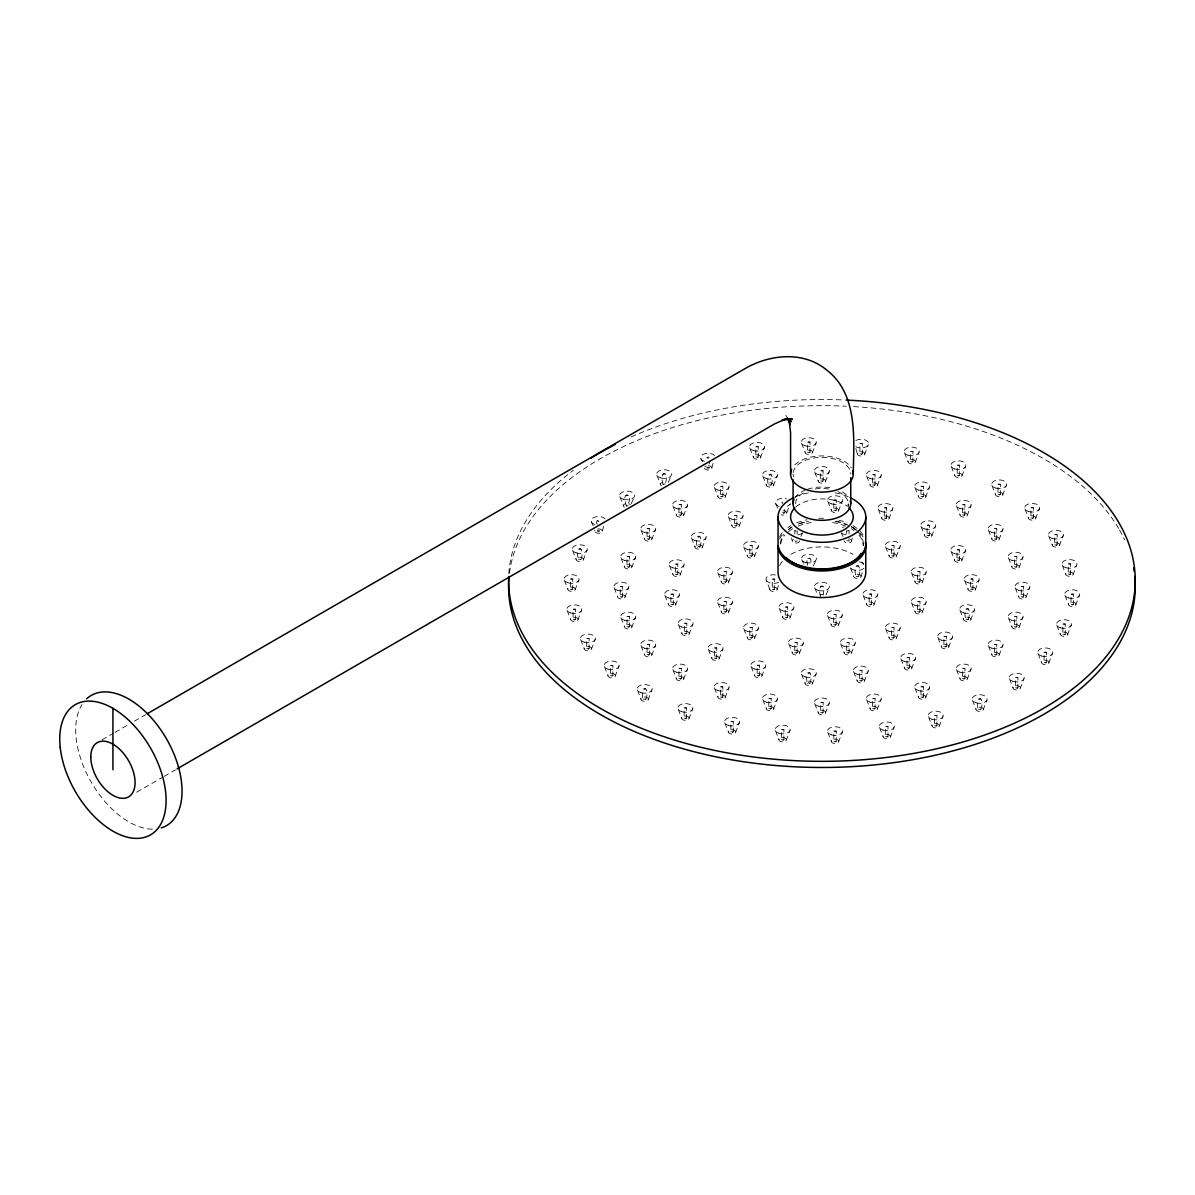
<?xml version="1.0" encoding="UTF-8"?>
<svg xmlns="http://www.w3.org/2000/svg" width="1195" height="1195" viewBox="0 0 1195 1195"><rect width="100%" height="100%" fill="white"/><g stroke="black" fill="none" stroke-linecap="round" stroke-linejoin="round"><path stroke-width="0.75" stroke-dasharray="5 3.75" d="M575.318 589.225A3.734 2.151 0 0 0 569.731 587.357A3.734 2.151 0 0 0 569.731 591.092A3.734 2.151 0 0 0 575.318 589.225L578.858 580.113M583.518 559.35A3.734 2.151 0 0 0 577.932 557.482A3.734 2.151 0 0 0 577.932 561.202A3.734 2.151 0 0 0 583.518 559.35L587.059 550.238M578.066 619.443A3.734 2.151 0 0 0 572.48 617.576A3.734 2.151 0 0 0 572.48 621.295A3.734 2.151 0 0 0 578.066 619.443L581.606 610.331M602.295 531.103L603.863 525.83M591.63 648.661A3.734 2.151 0 0 0 586.043 646.794A3.734 2.151 0 0 0 586.043 650.528A3.734 2.151 0 0 0 591.63 648.661L595.17 639.549M625.105 596.798A3.734 2.151 0 0 0 619.518 594.931A3.734 2.151 0 0 0 619.518 598.665A3.734 2.151 0 0 0 625.105 596.798L628.645 587.686M631.946 566.833A3.734 2.151 0 0 0 626.359 564.966A3.734 2.151 0 0 0 626.359 568.701A3.734 2.151 0 0 0 631.946 566.833L635.486 557.721M615.425 675.623A3.734 2.151 0 0 0 609.823 673.756A3.734 2.151 0 0 0 609.823 677.49A3.734 2.151 0 0 0 615.425 675.623L618.95 666.511M631.946 626.763A3.734 2.151 0 0 0 626.359 624.895A3.734 2.151 0 0 0 626.359 628.63A3.734 2.151 0 0 0 631.946 626.763L635.486 617.651M651.977 538.915A3.734 2.151 0 0 0 646.39 537.048A3.734 2.151 0 0 0 646.39 540.767A3.734 2.151 0 0 0 651.977 538.915L655.517 529.803M651.977 654.681A3.734 2.151 0 0 0 646.39 652.828A3.734 2.151 0 0 0 646.39 656.548A3.734 2.151 0 0 0 651.977 654.681L655.517 645.584M648.392 699.135A3.734 2.151 0 0 0 642.805 697.268A3.734 2.151 0 0 0 642.805 701.002A3.734 2.151 0 0 0 648.392 699.135L651.932 690.023M683.839 514.926A3.734 2.151 0 0 0 678.252 513.073A3.734 2.151 0 0 0 678.252 516.793A3.734 2.151 0 0 0 683.839 514.926L687.379 505.829M680.373 574.332A3.734 2.151 0 0 0 674.772 572.465A3.734 2.151 0 0 0 674.772 576.184A3.734 2.151 0 0 0 680.373 574.332L683.898 565.22M675.817 604.371A3.734 2.151 0 0 0 670.231 602.504A3.734 2.151 0 0 0 670.231 606.238A3.734 2.151 0 0 0 675.817 604.371L679.357 595.259M711.847 467.857L713.086 463.391M702.451 546.996A3.734 2.151 0 0 0 696.849 545.129A3.734 2.151 0 0 0 696.849 548.863A3.734 2.151 0 0 0 702.451 546.996L705.976 537.884M689.336 633.499A3.734 2.151 0 0 0 683.749 631.632A3.734 2.151 0 0 0 683.749 635.367A3.734 2.151 0 0 0 689.336 633.499L692.876 624.387M683.839 678.67A3.734 2.151 0 0 0 678.252 676.803A3.734 2.151 0 0 0 678.252 680.523A3.734 2.151 0 0 0 683.839 678.67L687.379 669.558M725.38 496.537A3.734 2.151 0 0 0 719.793 494.67A3.734 2.151 0 0 0 719.793 498.405A3.734 2.151 0 0 0 725.38 496.537L728.92 487.426M689.127 718.18A3.734 2.151 0 0 0 683.525 716.313A3.734 2.151 0 0 0 683.525 720.032A3.734 2.151 0 0 0 689.127 718.18L692.652 709.068M739.376 525.666A3.734 2.151 0 0 0 733.79 523.813A3.734 2.151 0 0 0 733.79 527.533A3.734 2.151 0 0 0 739.376 525.666L742.917 516.554M728.801 581.816A3.734 2.151 0 0 0 723.199 579.948A3.734 2.151 0 0 0 723.199 583.683A3.734 2.151 0 0 0 728.801 581.816L732.326 572.704M719.3 658.206A3.734 2.151 0 0 0 713.699 656.339A3.734 2.151 0 0 0 713.699 660.058A3.734 2.151 0 0 0 719.3 658.206L722.826 649.094M728.801 611.78A3.734 2.151 0 0 0 723.199 609.913A3.734 2.151 0 0 0 723.199 613.647A3.734 2.151 0 0 0 728.801 611.78L732.326 602.668M760.767 457.013A3.734 2.151 0 0 0 755.18 455.146A3.734 2.151 0 0 0 755.18 458.88A3.734 2.151 0 0 0 760.767 457.013L764.307 447.901M725.38 697.058A3.734 2.151 0 0 0 719.793 695.206A3.734 2.151 0 0 0 719.793 698.926A3.734 2.151 0 0 0 725.38 697.058L728.92 687.962M754.747 555.869A3.734 2.151 0 0 0 749.16 554.002A3.734 2.151 0 0 0 749.16 557.736A3.734 2.151 0 0 0 754.747 555.869L758.287 546.757M773.748 484.961A3.734 2.151 0 0 0 768.146 483.109A3.734 2.151 0 0 0 768.146 486.828A3.734 2.151 0 0 0 773.748 484.961L777.273 475.864M735.806 731.908A3.734 2.151 0 0 0 730.22 730.04A3.734 2.151 0 0 0 730.22 733.775A3.734 2.151 0 0 0 735.806 731.908L739.346 722.796M754.747 637.727A3.734 2.151 0 0 0 749.16 635.874A3.734 2.151 0 0 0 749.16 639.594A3.734 2.151 0 0 0 754.747 637.727L758.287 628.63M786.713 512.924L790.253 503.812A7.514 4.347 0 0 1 784.936 506.889M777.213 589.314A3.734 2.151 0 0 0 771.626 587.447A3.734 2.151 0 0 0 771.626 591.166A3.734 2.151 0 0 0 777.213 589.314L779.499 582.458M762.081 675.504A3.734 2.151 0 0 0 756.495 673.636A3.734 2.151 0 0 0 756.495 677.356A3.734 2.151 0 0 0 762.081 675.504L765.622 666.392M812.525 452.278A3.734 2.151 0 0 0 806.939 450.41A3.734 2.151 0 0 0 806.939 454.145A3.734 2.151 0 0 0 812.525 452.278L816.066 443.166M790.194 617.262A3.734 2.151 0 0 0 784.607 615.395A3.734 2.151 0 0 0 784.607 619.13A3.734 2.151 0 0 0 790.194 617.262L793.734 608.15M773.748 708.635A3.734 2.151 0 0 0 768.146 706.768A3.734 2.151 0 0 0 768.146 710.502A3.734 2.151 0 0 0 773.748 708.635L777.273 699.523M825.64 481.017A3.734 2.151 0 0 0 820.054 479.165A3.734 2.151 0 0 0 820.054 482.885A3.734 2.151 0 0 0 825.64 481.017L829.181 471.906M799.694 652.709A3.734 2.151 0 0 0 794.107 650.857A3.734 2.151 0 0 0 794.107 654.576A3.734 2.151 0 0 0 799.694 652.709L803.234 643.612M786.429 739.735A3.734 2.151 0 0 0 780.843 737.868A3.734 2.151 0 0 0 780.843 741.602A3.734 2.151 0 0 0 786.429 739.735L789.97 730.623M838.756 510.295A3.734 2.151 0 0 0 833.154 508.428A3.734 2.151 0 0 0 833.154 512.162A3.734 2.151 0 0 0 838.756 510.295L842.296 501.183M812.54 683.301A3.734 2.151 0 0 0 806.939 681.434A3.734 2.151 0 0 0 806.939 685.168A3.734 2.151 0 0 0 812.54 683.301L816.066 674.189M864.851 453.861A3.734 2.151 0 0 0 859.265 451.994A3.734 2.151 0 0 0 859.265 455.728A3.734 2.151 0 0 0 864.851 453.861L868.392 444.749M851.602 540.887L852.274 538.049M838.621 624.761A3.734 2.151 0 0 0 833.034 622.894A3.734 2.151 0 0 0 833.034 626.628A3.734 2.151 0 0 0 838.621 624.761L842.161 615.649M825.64 712.578A3.734 2.151 0 0 0 820.054 710.711A3.734 2.151 0 0 0 820.054 714.446A3.734 2.151 0 0 0 825.64 712.578L829.181 703.467M877.548 484.961A3.734 2.151 0 0 0 871.962 483.109A3.734 2.151 0 0 0 871.962 486.828A3.734 2.151 0 0 0 877.548 484.961L881.088 475.864M861.087 576.334A3.734 2.151 0 0 0 855.5 574.466A3.734 2.151 0 0 0 855.5 578.201A3.734 2.151 0 0 0 861.087 576.334L863.373 569.492M851.602 652.709A3.734 2.151 0 0 0 846 650.857A3.734 2.151 0 0 0 846 654.576A3.734 2.151 0 0 0 851.602 652.709L855.127 643.612M838.77 741.318A3.734 2.151 0 0 0 833.169 739.451A3.734 2.151 0 0 0 833.169 743.185A3.734 2.151 0 0 0 838.77 741.318L842.296 732.206M889.199 518.107A3.734 2.151 0 0 0 883.613 516.24A3.734 2.151 0 0 0 883.613 519.959A3.734 2.151 0 0 0 889.199 518.107L892.74 508.995M874.068 604.297A3.734 2.151 0 0 0 868.481 602.429A3.734 2.151 0 0 0 868.481 606.149A3.734 2.151 0 0 0 874.068 604.297L877.608 595.185M864.568 680.672A3.734 2.151 0 0 0 858.981 678.805A3.734 2.151 0 0 0 858.981 682.539A3.734 2.151 0 0 0 864.568 680.672L868.108 671.56M896.549 555.869A3.734 2.151 0 0 0 890.947 554.002A3.734 2.151 0 0 0 890.947 557.736A3.734 2.151 0 0 0 896.549 555.869L900.074 546.757M915.475 461.688A3.734 2.151 0 0 0 909.888 459.821A3.734 2.151 0 0 0 909.888 463.555A3.734 2.151 0 0 0 915.475 461.688L919.015 452.576M877.548 708.635A3.734 2.151 0 0 0 871.962 706.768A3.734 2.151 0 0 0 871.962 710.502A3.734 2.151 0 0 0 877.548 708.635L881.088 699.523M896.549 637.727A3.734 2.151 0 0 0 890.947 635.874A3.734 2.151 0 0 0 890.947 639.594A3.734 2.151 0 0 0 896.549 637.727L900.074 628.63M925.916 496.537A3.734 2.151 0 0 0 920.314 494.67A3.734 2.151 0 0 0 920.314 498.405A3.734 2.151 0 0 0 925.916 496.537L929.441 487.426M890.529 736.583A3.734 2.151 0 0 0 884.927 734.731A3.734 2.151 0 0 0 884.927 738.45A3.734 2.151 0 0 0 890.529 736.583L894.054 727.486M922.495 581.816A3.734 2.151 0 0 0 916.909 579.948A3.734 2.151 0 0 0 916.909 583.683A3.734 2.151 0 0 0 922.495 581.816L926.035 572.704M931.995 535.405A3.734 2.151 0 0 0 926.409 533.538A3.734 2.151 0 0 0 926.409 537.257A3.734 2.151 0 0 0 931.995 535.405L935.536 526.293M922.495 611.78A3.734 2.151 0 0 0 916.909 609.913A3.734 2.151 0 0 0 916.909 613.647A3.734 2.151 0 0 0 922.495 611.78L926.035 602.668M911.904 667.93A3.734 2.151 0 0 0 906.318 666.063A3.734 2.151 0 0 0 906.318 669.797A3.734 2.151 0 0 0 911.904 667.93L915.445 658.818M962.169 475.431A3.734 2.151 0 0 0 956.583 473.564A3.734 2.151 0 0 0 956.583 477.283A3.734 2.151 0 0 0 962.169 475.431L965.709 466.319M925.916 697.058A3.734 2.151 0 0 0 920.314 695.206A3.734 2.151 0 0 0 920.314 698.926A3.734 2.151 0 0 0 925.916 697.058L929.441 687.962M967.442 514.926A3.734 2.151 0 0 0 961.855 513.073A3.734 2.151 0 0 0 961.855 516.793A3.734 2.151 0 0 0 967.442 514.926L970.982 505.829M961.96 560.096A3.734 2.151 0 0 0 956.358 558.244A3.734 2.151 0 0 0 956.358 561.964A3.734 2.151 0 0 0 961.96 560.096L965.485 551M948.845 646.6A3.734 2.151 0 0 0 943.258 644.747A3.734 2.151 0 0 0 943.258 648.467A3.734 2.151 0 0 0 948.845 646.6L952.385 637.488M939.449 725.753A3.734 2.151 0 0 0 933.848 723.886A3.734 2.151 0 0 0 933.848 727.606A3.734 2.151 0 0 0 939.449 725.753L942.974 716.641M975.478 589.225A3.734 2.151 0 0 0 969.877 587.372A3.734 2.151 0 0 0 969.877 591.092A3.734 2.151 0 0 0 975.478 589.225L979.004 580.128M970.923 619.279A3.734 2.151 0 0 0 965.321 617.412A3.734 2.151 0 0 0 965.321 621.131A3.734 2.151 0 0 0 970.923 619.279L974.463 610.167M967.442 678.67A3.734 2.151 0 0 0 961.855 676.803A3.734 2.151 0 0 0 961.855 680.523A3.734 2.151 0 0 0 967.442 678.67L970.982 669.558M1002.889 494.461A3.734 2.151 0 0 0 997.302 492.609A3.734 2.151 0 0 0 997.302 496.328A3.734 2.151 0 0 0 1002.889 494.461L1006.429 485.349M999.304 538.915A3.734 2.151 0 0 0 993.717 537.048A3.734 2.151 0 0 0 993.717 540.767A3.734 2.151 0 0 0 999.304 538.915L1002.844 529.803M983.395 709.262A3.734 2.151 0 0 0 977.809 707.41A3.734 2.151 0 0 0 977.809 711.13A3.734 2.151 0 0 0 983.395 709.262L986.936 700.165M999.304 654.681A3.734 2.151 0 0 0 993.717 652.828A3.734 2.151 0 0 0 993.717 656.548A3.734 2.151 0 0 0 999.304 654.681L1002.844 645.584M1019.35 566.833A3.734 2.151 0 0 0 1013.748 564.966A3.734 2.151 0 0 0 1013.748 568.701A3.734 2.151 0 0 0 1019.35 566.833L1022.875 557.721M1035.871 517.973A3.734 2.151 0 0 0 1030.284 516.12A3.734 2.151 0 0 0 1030.284 519.84A3.734 2.151 0 0 0 1035.871 517.973L1039.411 508.876M1019.35 626.763A3.734 2.151 0 0 0 1013.748 624.895A3.734 2.151 0 0 0 1013.748 628.63A3.734 2.151 0 0 0 1019.35 626.763L1022.875 617.651M1026.176 596.798A3.734 2.151 0 0 0 1020.59 594.931A3.734 2.151 0 0 0 1020.59 598.665A3.734 2.151 0 0 0 1026.176 596.798L1029.717 587.686M1020.455 687.872A3.734 2.151 0 0 0 1014.854 686.005A3.734 2.151 0 0 0 1014.854 689.739A3.734 2.151 0 0 0 1020.455 687.872L1023.981 678.76M1059.666 544.935A3.734 2.151 0 0 0 1054.065 543.068A3.734 2.151 0 0 0 1054.065 546.802A3.734 2.151 0 0 0 1059.666 544.935L1063.191 535.823M1048.986 662.508A3.734 2.151 0 0 0 1043.399 660.641A3.734 2.151 0 0 0 1043.399 664.36A3.734 2.151 0 0 0 1048.986 662.508L1052.526 653.396M1073.229 574.153A3.734 2.151 0 0 0 1067.628 572.3A3.734 2.151 0 0 0 1067.628 576.02A3.734 2.151 0 0 0 1073.229 574.153L1076.755 565.056M1067.762 634.261A3.734 2.151 0 0 0 1062.176 632.394A3.734 2.151 0 0 0 1062.176 636.113A3.734 2.151 0 0 0 1067.762 634.261L1071.303 625.149M1075.963 604.371A3.734 2.151 0 0 0 1070.376 602.504A3.734 2.151 0 0 0 1070.376 606.238A3.734 2.151 0 0 0 1075.963 604.371L1079.503 595.259M570.388 578.992L572.793 578.992L572.793 589.225L571.598 589.912L570.388 589.225L570.388 578.992L572.793 578.992M578.589 549.102C583.055 545.114 583.19 560.724 579.485 560.007C576.767 557.214 576.408 548.878 580.994 549.102M570.388 589.225L572.793 589.225M578.589 559.35L580.994 559.35M573.137 609.211L575.542 609.211L575.542 619.443L574.332 620.13L573.137 619.443L573.137 609.211L575.542 609.211M573.137 619.443L575.542 619.443M597.366 524.276C594.005 521.498 600.248 518.54 599.412 521.349M586.7 638.429L589.105 638.429L589.105 648.661L587.895 649.348L586.7 648.661L586.7 638.429L589.105 638.429M586.7 648.661L589.105 648.661M626.807 506.396C619.563 491.026 634.664 491.026 627.42 506.396M625.911 505.724L628.316 505.724M628.316 495.492L625.911 495.492M620.19 586.566L622.58 586.566L622.58 596.798L621.385 597.485L620.19 596.798L620.19 586.566L622.58 586.566M627.016 556.601L629.421 556.601L629.421 566.833L628.212 567.52L627.016 566.833L627.016 556.601L629.421 556.601M620.19 596.798L622.58 596.798M627.016 566.833L629.421 566.833M610.496 665.391L612.886 665.391L612.886 675.623L611.691 676.31L610.496 675.623L610.496 665.391L612.886 665.391M610.496 675.623L612.886 675.623M627.016 616.53L629.421 616.53L629.421 626.763L628.212 627.45L627.016 626.763L627.016 616.53L629.421 616.53M647.048 528.683L649.453 528.683L649.453 538.915L648.243 539.602L647.048 538.915L647.048 528.683L649.453 528.683M627.016 626.763L629.421 626.763M647.048 538.915L649.453 538.915M663.315 484.826C658.43 470.89 669.349 468.604 665.361 484.333M662.971 484.333L665.212 483.99M665.361 474.101L662.971 474.101M647.048 644.449L649.453 644.449L649.453 654.681L648.243 655.383L647.048 654.681L647.048 644.449L649.453 644.449M678.924 504.693L681.314 504.693L681.314 514.926L680.119 515.628L678.924 514.926L678.924 504.693L681.314 504.693M647.048 654.681L649.453 654.681M678.924 514.926L681.314 514.926M643.507 689.082C647.541 684.974 648.004 698.851 644.986 699.807C641.103 700.061 641.506 688.604 645.868 688.903M643.463 699.135L645.868 699.135M675.444 564.085L677.834 564.085L677.834 574.332L676.639 575.019L675.444 574.332L675.444 564.085L677.834 564.085M670.888 594.139L673.293 594.139L673.293 604.371L672.083 605.058L670.888 604.371L670.888 594.139L673.293 594.139M675.444 574.332L677.834 574.332M670.888 604.371L673.293 604.371M709.322 467.857L706.917 467.857L709.322 467.857L709.322 461.031M697.521 536.764C701.943 532.851 701.928 547.713 698.716 547.683C695.819 547.265 695.176 536.241 699.911 536.764M697.551 547.176L698.716 546.309L699.911 546.996M684.406 623.267L686.811 623.267L686.811 633.499L685.601 634.186L684.406 633.499L684.406 623.267L686.811 623.267M684.406 633.499L686.811 633.499M678.924 668.438L681.314 668.438L681.314 678.67L680.119 679.357L678.924 678.67L678.924 668.438L681.314 668.438M720.451 486.305L722.856 486.305L722.856 496.537L721.646 497.225L720.451 496.537L720.451 486.305L722.856 486.305M678.924 678.67L681.314 678.67M720.451 496.537L722.856 496.537M684.197 707.933L686.587 707.933L686.587 718.18L685.392 718.867L684.197 718.18L684.197 707.933L686.587 707.933M684.197 718.18L686.587 718.18M734.447 515.433L736.852 515.433L736.852 525.666L735.657 526.368L734.447 525.666L734.447 515.433L736.852 515.433M723.871 571.583L726.261 571.583L726.261 581.816L725.066 582.503L723.871 581.816L723.871 571.583L726.261 571.583M734.447 525.666L736.852 525.666M723.871 581.816L726.261 581.816M755.837 446.781L758.242 446.781L758.242 457.013L757.033 457.7L755.837 457.013L755.837 446.781L758.242 446.781M755.837 457.013L758.242 457.013M723.871 601.548L726.261 601.548L726.261 611.78L725.066 612.467L723.871 611.78L723.871 601.548L726.261 601.548M714.371 647.959L716.761 647.959L716.761 658.206L715.566 658.893L714.371 658.206L714.371 647.959L716.761 647.959M723.871 611.78L726.261 611.78M714.371 658.206L716.761 658.206M749.818 545.637L752.223 545.637L752.223 555.869L751.013 556.556L749.818 555.869L749.818 545.637L752.223 545.637M749.818 555.869L752.223 555.869M720.451 686.826L722.856 686.826L722.856 697.058L721.646 697.76L720.451 697.058L720.451 686.826L722.856 686.826M768.863 474.908C772.881 470.815 773.359 484.692 770.327 485.633C766.458 485.887 766.861 474.43 771.208 474.729M720.451 697.058L722.856 697.058M768.818 484.961L771.208 484.961M749.818 627.494L752.223 627.494L752.223 637.727L751.013 638.429L749.818 637.727L749.818 627.494L752.223 627.494M730.892 721.675L733.282 721.675L733.282 731.908L732.087 732.595L730.892 731.908L730.892 721.675L733.282 721.675M749.818 637.727L752.223 637.727M730.892 731.908L733.282 731.908M784.189 509.518C787.893 512.745 780.41 515.224 782.396 512.326M772.299 579.082L774.689 579.082L774.689 589.314L773.494 590.001L772.299 589.314L772.299 579.082L774.689 579.082M772.299 589.314L774.689 589.314M807.596 442.045L810.001 442.045L810.001 452.278L808.791 452.965L807.596 452.278L807.596 442.045L810.001 442.045M757.152 665.256L759.557 665.256L759.557 675.504L758.362 676.191L757.152 675.504L757.152 665.256L759.557 665.256M807.596 452.278L810.001 452.278M757.152 675.504L759.557 675.504M794.765 534.06L794.929 530.311M794.809 540.708L795.96 541.574L797.125 540.708M785.264 607.03L787.669 607.03L787.669 617.262L786.474 617.964L785.264 617.262L785.264 607.03L787.669 607.03M785.264 617.262L787.669 617.262M768.818 698.403L771.208 698.403L771.208 708.635L770.013 709.322L768.818 708.635L768.818 698.403L771.208 698.403M820.711 470.785L823.116 470.785L823.116 481.017L821.921 481.719L820.711 481.017L820.711 470.785L823.116 470.785M768.818 708.635L771.208 708.635M820.711 481.017L823.116 481.017M807.745 565.429C804.16 555.496 813.72 555.496 810.135 565.429M810.135 558.603L807.745 558.603M794.765 642.477L797.17 642.477L797.17 652.709L795.96 653.411L794.765 652.709L794.765 642.477L797.17 642.477M794.765 652.709L797.17 652.709M781.5 729.503L783.905 729.503L783.905 739.735L782.71 740.437L781.5 739.735L781.5 729.503L783.905 729.503M833.826 500.063L836.231 500.063L836.231 510.295L835.021 510.997L833.826 510.295L833.826 500.063L836.231 500.063M781.5 739.735L783.905 739.735M833.826 510.295L836.231 510.295M820.711 596.798C816.439 584.579 826.387 580.8 823.116 595.095M823.116 586.566L820.711 586.566M807.611 673.069C812.137 669.11 811.674 684.197 808.806 683.988C805.908 683.585 805.266 672.546 810.001 673.069M859.937 443.629L862.327 443.629L862.327 453.861L861.132 454.548L859.937 453.861L859.937 443.629L862.327 443.629M807.656 683.48L808.806 682.614L810.001 683.301M859.937 453.861L862.327 453.861M846.702 540.708L849.033 541.066L849.062 535.763M848.913 530.311L847.016 531.133M833.692 614.529L836.097 614.529L836.097 624.761L834.887 625.448L833.692 624.761L833.692 614.529L836.097 614.529M833.692 624.761L836.097 624.761M820.711 702.346L823.116 702.346L823.116 712.578L821.921 713.266L820.711 712.578L820.711 702.346L823.116 702.346M872.619 474.729L875.024 474.729L875.024 484.961L873.814 485.663L872.619 484.961L872.619 474.729L875.024 474.729M820.711 712.578L823.116 712.578M872.619 484.961L875.024 484.961M856.173 566.101C860.594 562.188 860.579 577.051 857.368 577.021C854.425 576.468 853.842 565.608 858.563 566.101M856.173 576.334L858.563 576.334M846.672 642.477L849.062 642.477L849.062 652.709L847.867 653.411L846.672 652.709L846.672 642.477L849.062 642.477M846.672 652.709L849.062 652.709M884.285 507.875L886.675 507.875L886.675 518.107L885.48 518.794L884.285 518.107L884.285 507.875L886.675 507.875M833.841 731.086L836.231 731.086L836.231 741.318L835.036 742.02L833.841 741.318L833.841 731.086L836.231 731.086M884.285 518.107L886.675 518.107M833.841 741.318L836.231 741.318M869.138 594.064L871.543 594.064L871.543 604.297L870.348 604.984L869.138 604.297L869.138 594.064L871.543 594.064M869.138 604.297L871.543 604.297M859.638 670.44L862.043 670.44L862.043 680.672L860.848 681.359L859.638 680.672L859.638 670.44L862.043 670.44M910.545 451.456L912.95 451.456L912.95 461.688L911.74 462.39L910.545 461.688L910.545 451.456L912.95 451.456M859.638 680.672L862.043 680.672M910.545 461.688L912.95 461.688M891.619 545.637L894.009 545.637L894.009 555.869L892.814 556.556L891.619 555.869L891.619 545.637L894.009 545.637M891.619 555.869L894.009 555.869M872.619 698.403L875.024 698.403L875.024 708.635L873.814 709.322L872.619 708.635L872.619 698.403L875.024 698.403M920.986 486.305L923.376 486.305L923.376 496.537L922.181 497.225L920.986 496.537L920.986 486.305L923.376 486.305M872.619 708.635L875.024 708.635M920.986 496.537L923.376 496.537M891.619 627.494L894.009 627.494L894.009 637.727L892.814 638.429L891.619 637.727L891.619 627.494L894.009 627.494M891.619 637.727L894.009 637.727M927.066 525.173L929.471 525.173L929.471 535.405L928.261 536.092L927.066 535.405L927.066 525.173L929.471 525.173M917.566 571.583L919.971 571.583L919.971 581.816L918.761 582.503L917.566 581.816L917.566 571.583L919.971 571.583M927.066 535.405L929.471 535.405M917.566 581.816L919.971 581.816M885.6 726.351L887.99 726.351L887.99 736.583L886.795 737.285L885.6 736.583L885.6 726.351L887.99 726.351M885.6 736.583L887.99 736.583M917.566 601.548L919.971 601.548L919.971 611.78L918.761 612.467L917.566 611.78L917.566 601.548L919.971 601.548M906.99 657.698L909.38 657.698L909.38 667.93L908.185 668.617L906.99 667.93L906.99 657.698L909.38 657.698M917.566 611.78L919.971 611.78M906.99 667.93L909.38 667.93M957.24 465.199L959.645 465.199L959.645 475.431L958.435 476.118L957.24 475.431L957.24 465.199L959.645 465.199M957.24 475.431L959.645 475.431M920.986 686.826L923.376 686.826L923.376 697.058L922.181 697.76L920.986 697.058L920.986 686.826L923.376 686.826M962.513 504.693L964.918 504.693L964.918 514.926L963.708 515.628L962.513 514.926L962.513 504.693L964.918 504.693M920.986 697.058L923.376 697.058M962.513 514.926L964.918 514.926M957.031 549.864L959.421 549.864L959.421 560.096L958.226 560.799L957.031 560.096L957.031 549.864L959.421 549.864M957.031 560.096L959.421 560.096M943.916 636.367L946.32 636.367L946.32 646.6L945.111 647.302L943.916 646.6L943.916 636.367L946.32 636.367M943.916 646.6L946.32 646.6M934.52 715.506L936.91 715.506L936.91 725.753L935.715 726.44L934.52 725.753L934.52 715.506L936.91 715.506M934.52 725.753L936.91 725.753M970.549 578.992L972.939 578.992L972.939 589.225L971.744 589.927L970.549 589.225L970.549 578.992L972.939 578.992M965.993 609.047C970.504 605.103 970.131 620.071 967.188 619.966C964.26 619.413 963.663 608.539 968.398 609.047M970.549 589.225L972.939 589.225M965.993 619.279L968.398 619.279M997.959 484.229L1000.364 484.229L1000.364 494.461L999.169 495.163L997.959 494.461L997.959 484.229L1000.364 484.229M997.959 494.461L1000.364 494.461M962.513 668.438L964.918 668.438L964.918 678.67L963.708 679.357L962.513 678.67L962.513 668.438L964.918 668.438M994.389 528.683L996.779 528.683L996.779 538.915L995.584 539.602L994.389 538.915L994.389 528.683L996.779 528.683M962.513 678.67L964.918 678.67M994.389 538.915L996.779 538.915M978.466 699.03C982.887 695.117 982.887 709.994 979.661 709.964C976.733 709.412 976.136 698.537 980.871 699.03M978.466 709.262L980.871 709.262M994.389 644.449L996.779 644.449L996.779 654.681L995.584 655.383L994.389 654.681L994.389 644.449L996.779 644.449M1014.421 556.601L1016.811 556.601L1016.811 566.833L1015.616 567.52L1014.421 566.833L1014.421 556.601L1016.811 556.601M994.389 654.681L996.779 654.681M1014.421 566.833L1016.811 566.833M1030.941 507.741L1033.346 507.741L1033.346 517.973L1032.136 518.675L1030.941 517.973L1030.941 507.741L1033.346 507.741M1030.941 517.973L1033.346 517.973M1014.421 616.53L1016.811 616.53L1016.811 626.763L1015.616 627.45L1014.421 626.763L1014.421 616.53L1016.811 616.53M1021.247 586.566L1023.652 586.566L1023.652 596.798L1022.457 597.485L1021.247 596.798L1021.247 586.566L1023.652 586.566M1014.421 626.763L1016.811 626.763M1021.247 596.798L1023.652 596.798M1015.526 677.64L1017.916 677.64L1017.916 687.872L1016.721 688.574L1015.526 687.872L1015.526 677.64L1017.916 677.64M1015.526 687.872L1017.916 687.872M1054.737 534.703L1057.127 534.703L1057.127 544.935L1055.932 545.622L1054.737 544.935L1054.737 534.703L1057.127 534.703M1054.737 544.935L1057.127 544.935M1044.057 652.261L1046.461 652.261L1046.461 662.508L1045.266 663.195L1044.057 662.508L1044.057 652.261L1046.461 652.261M1044.057 662.508L1046.461 662.508M1068.3 563.92L1070.69 563.92L1070.69 574.153L1069.495 574.855L1068.3 574.153L1068.3 563.92L1070.69 563.92M1068.3 574.153L1070.69 574.153M1062.848 624.029L1065.238 624.029L1065.238 634.261L1064.043 634.948L1062.848 634.261L1062.848 624.029L1065.238 624.029M1071.034 594.139L1073.439 594.139L1073.439 604.371L1072.244 605.073L1071.034 604.371L1071.034 594.139L1073.439 594.139M1062.848 634.261L1065.238 634.261M1071.034 604.371L1073.439 604.371M631.274 503.722L634.381 496.612M668.334 482.332L671.426 475.222M826.089 594.811L829.181 587.686M813.347 566.012L816.2 559.738M800.934 536.421L802.368 533.269M102.098 739.81L113.405 733.282M115.019 732.356L127.94 724.887M134.393 721.168L145.7 714.64M136.678 792.21L162.535 777.288M164.148 776.347L175.456 769.819M782.68 502.019L781.784 502.692L782.68 503.364M598.874 521.528L597.366 520.871M782.68 512.252L784.189 512.924M796.273 531.312L794.765 530.655M785.877 415.337L788.446 419.445M1048.672 535.823L1052.212 544.935M1062.236 565.056L1065.776 574.153M1024.877 508.876L1028.417 517.973M1064.969 595.259L1068.509 604.371M991.895 485.349L995.435 494.461M1056.783 625.149L1060.309 634.261M1008.356 557.721L1011.896 566.833M951.175 466.319L954.715 475.431M988.325 529.803L991.85 538.915M1015.182 587.686L1018.723 596.798M956.448 505.829L959.988 514.926M1037.992 653.396L1041.532 662.508M1008.356 617.651L1011.896 626.763M904.481 452.576L908.021 461.688M914.922 487.426L918.462 496.537M950.966 551L954.491 560.096M964.484 580.128L968.01 589.225M921.001 526.293L924.542 535.405M1009.461 678.76L1012.987 687.872M988.325 645.584L991.85 654.681M959.929 610.167L963.469 619.279M866.554 475.864L870.094 484.961M878.22 508.995L881.746 518.107M911.501 572.704L915.041 581.816M885.555 546.757L889.095 555.869M937.851 637.488L941.391 646.6M956.448 669.558L959.988 678.67M972.401 700.165L975.942 709.262M911.501 602.668L915.041 611.78M801.531 443.166L805.072 452.278M814.646 471.906L818.187 481.017M827.762 501.183L831.302 510.295M885.555 628.63L889.095 637.727M863.074 595.185L866.614 604.297M900.925 658.818L904.451 667.93M914.922 687.962L918.462 697.058M928.455 716.641L931.995 725.753M749.773 447.901L753.313 457.013M762.754 475.864L766.294 484.961M775.719 503.812L778.318 509.279M801.681 559.738L803.309 562.785M814.646 587.686L817.753 594.811M827.627 615.649L831.167 624.761M840.608 643.612L844.133 652.709M853.574 671.56L857.114 680.672M866.554 699.523L870.094 708.635M879.535 727.486L883.06 736.583M700.853 458.746L702.481 461.793M714.386 487.426L717.926 496.537M728.382 516.554L731.923 525.666M775.435 574.885A7.514 4.347 0 0 0 766.234 580.202L769.759 589.314M743.753 546.757L747.293 555.869M779.2 608.15L782.74 617.262M788.7 643.612L792.24 652.709M801.546 674.189L805.086 683.301M814.646 703.467L818.187 712.578M827.776 732.206L831.302 741.318M717.807 572.704L721.332 581.816M656.906 475.222L660.447 484.333M672.86 505.829L676.385 514.926M691.457 537.884L694.982 546.996M743.753 628.63L747.293 637.727M717.807 602.668L721.332 611.78M751.087 666.392L754.628 675.504M762.754 699.523L766.294 708.635M775.435 730.623L778.976 739.735M669.379 565.22L672.919 574.332M640.983 529.803L644.523 538.915M619.846 496.612L623.387 505.724M708.306 649.094L711.847 658.206M664.823 595.259L668.363 604.371M678.342 624.387L681.882 633.499M714.386 687.962L717.926 697.058M724.827 722.796L728.352 731.908M620.952 557.721L624.492 566.833M591.301 521.991L593.288 525.83M672.86 669.558L676.385 678.67M614.125 587.686L617.651 596.798M640.983 645.584L644.523 654.681M678.133 709.068L681.673 718.18M620.952 617.651L624.492 626.763M572.524 550.238L576.065 559.35M637.398 690.023L640.938 699.135M564.324 580.113L567.864 589.225M604.431 666.511L607.956 675.623M567.072 610.331L570.612 619.443M580.636 639.549L584.176 648.661M850.541 567.969L853.633 576.334M841.474 533.269L842.893 536.421M855.844 448.588L857.398 453.861M803.652 563.577L803.966 564.369M791.553 538.049L792.24 540.887M594.677 530.207L594.841 531.103M863.253 543.591L863.253 545.637A41.332 23.87 0 0 0 858.981 535.076M849.062 530.655L849.062 534.06M848.241 503.678L848.241 507.083M846.672 530.655L846.672 534.06M797.17 530.655L797.17 534.06M794.78 464.96A31.339 18.089 0 0 1 824.655 455.982A31.339 18.089 0 0 1 851.363 467.813M152.392 829.181A75.195 43.423 60 0 1 90.671 781.172A75.195 43.423 60 0 1 81.977 704.512M794.824 497.986A28.829 16.64 0 0 1 805.908 489.83M807.506 489.263A28.829 16.64 0 0 1 832.945 488.292M842.296 491.907A28.829 16.64 0 0 1 846.882 495.357M793.525 476.895A28.829 16.64 0 0 1 793.092 473.997M793.196 472.548A28.829 16.64 0 0 1 823.176 457.371A28.829 16.64 0 0 1 850.75 473.997M509.458 573.047A313.329 180.908 0 0 1 846.135 406.21M853.559 406.584A313.329 180.908 0 0 1 1118.625 528.414M1119.551 530.027A313.329 180.908 0 0 1 1124.57 539.752M508.801 573.66A313.329 180.908 0 0 1 573.331 470.307M631.169 436.907A313.329 180.908 0 0 1 842.415 399.907M795.855 506.934A31.339 18.089 0 0 1 846.777 505.963M837.934 491.623A26.32 15.191 0 0 1 847.838 506.321M795.601 503.678A26.32 15.191 0 0 1 805.893 491.623M815.109 488.994A26.32 15.191 0 0 1 828.732 488.994M779.543 565.683A43.871 25.319 0 0 1 782.83 560.739M790.896 554.331A43.871 25.319 0 0 1 852.931 554.331M861.983 561.934A43.871 25.319 0 0 1 863.641 564.413M779.543 539.079A43.871 25.319 0 0 1 783.92 532.97M799.978 523.694A43.871 25.319 0 0 1 808.731 521.483M835.096 521.483A43.871 25.319 0 0 1 850.123 526.233M852.931 527.727A43.871 25.319 0 0 1 858.712 531.85M859.907 532.97A43.871 25.319 0 0 1 863.641 537.81M780.664 544.083A41.332 23.87 0 0 1 784.846 535.076M788.476 531.611A41.332 23.87 0 0 1 792.688 528.758M798.215 526.084A41.332 23.87 0 0 1 811.211 522.573M832.616 522.573A41.332 23.87 0 0 1 845.627 526.084M851.154 528.758A41.332 23.87 0 0 1 854.037 530.61M857.711 531.655A41.332 23.87 0 0 1 862.895 546.698M780.574 543.591A41.332 23.87 0 0 1 783.726 534.449M788.476 529.564A41.332 23.87 0 0 1 791.209 527.607M798.215 524.037A41.332 23.87 0 0 1 807.79 521.154M836.052 521.154A41.332 23.87 0 0 1 847.076 524.65M851.154 526.711A41.332 23.87 0 0 1 855.366 529.564M779.543 537.033A43.871 25.319 0 0 1 782.83 532.074M787.834 527.637A43.871 25.319 0 0 1 790.896 525.68M796.766 522.842A43.871 25.319 0 0 1 806.924 519.78M818.65 518.331A43.871 25.319 0 0 1 825.177 518.331M838.711 520.183A43.871 25.319 0 0 1 847.076 522.842M852.931 525.68A43.871 25.319 0 0 1 857.412 528.698M859.907 530.924A43.871 25.319 0 0 1 863.641 535.763M795.213 496.881A43.871 25.319 0 0 1 808.731 492.818M835.096 492.818A43.871 25.319 0 0 1 848.614 496.881M863.88 568.267A7.514 4.347 0 0 1 856.382 570.403A7.514 4.347 0 0 1 850.108 567.222M859.31 561.904A7.514 4.347 0 0 1 863.88 563.935M778.811 582.144A7.514 4.347 0 0 1 766.234 580.202M820.054 594.931A3.734 2.151 0 0 1 822.877 594.722M855.814 440.552A7.514 4.347 0 0 1 866.45 440.552A7.514 4.347 0 0 1 866.45 446.691A7.514 4.347 0 0 1 855.814 446.691M624.477 507.248A3.734 2.151 0 0 1 624.836 504.021A3.734 2.151 0 0 1 630.348 504.648M704.363 461.375A7.514 4.347 0 0 1 702.794 454.548A7.514 4.347 0 0 1 714.625 455.444M708.112 465.706A3.734 2.151 0 0 1 711.832 468.037A3.734 2.151 0 0 1 707.47 469.979A3.734 2.151 0 0 1 704.512 467.29M704.886 466.782A3.734 2.151 0 0 1 706.26 465.99M661.537 485.857A3.734 2.151 0 0 1 661.208 483.019A3.734 2.151 0 0 1 666.033 482.466M802.472 532.821A7.514 4.347 0 0 1 797.916 534.837M788.7 529.519A7.514 4.347 0 0 1 792.21 526.89M799.694 540.887A3.734 2.151 0 0 1 794.541 542.874A3.734 2.151 0 0 1 793.331 539.363M845.926 534.837A7.514 4.347 0 0 1 841.355 532.821M842.55 527.578A7.514 4.347 0 0 1 844.103 526.89M851.632 526.89A7.514 4.347 0 0 1 855.381 530.655M850.496 539.363A3.734 2.151 0 0 1 849.301 542.874A3.734 2.151 0 0 1 844.133 540.887M594.811 524.62A7.514 4.347 0 0 1 593.258 517.793A7.514 4.347 0 0 1 605.088 518.69M597.605 529.012A3.734 2.151 0 0 1 602.28 530.909A3.734 2.151 0 0 1 598.247 533.239A3.734 2.151 0 0 1 594.976 530.535M779.23 506.456A7.514 4.347 0 0 1 776.481 500.526A7.514 4.347 0 0 1 786.743 498.927M782.994 510.773A3.734 2.151 0 0 1 786.594 513.477A3.734 2.151 0 0 1 781.127 514.791M597.41 530.924C598.844 533.642 601.07 529.146 597.53 530.744M706.962 457.446C708.71 460.239 710.308 455.385 706.962 457.446M1068.479 597.903A7.514 4.347 0 0 0 1079.757 594.139A7.514 4.347 0 0 0 1068.479 590.375A7.514 4.347 0 0 0 1068.479 597.903M805.176 562.367A7.514 4.347 0 0 0 816.454 558.603A7.514 4.347 0 0 0 805.176 554.853A7.514 4.347 0 0 0 805.176 562.367M782.71 610.794A7.514 4.347 0 0 0 793.988 607.03A7.514 4.347 0 0 0 782.71 603.266A7.514 4.347 0 0 0 782.71 610.794M1052.168 538.467A7.514 4.347 0 0 0 1063.46 534.703A7.514 4.347 0 0 0 1052.168 530.938A7.514 4.347 0 0 0 1052.168 538.467M1028.387 511.505A7.514 4.347 0 0 0 1039.665 507.741A7.514 4.347 0 0 0 1028.387 503.991A7.514 4.347 0 0 0 1028.387 511.505M644.493 648.213A7.514 4.347 0 0 0 655.771 644.449A7.514 4.347 0 0 0 644.493 640.699A7.514 4.347 0 0 0 644.493 648.213M624.462 560.365A7.514 4.347 0 0 0 635.74 556.601A7.514 4.347 0 0 0 624.462 552.837A7.514 4.347 0 0 0 624.462 560.365M818.157 590.33A7.514 4.347 0 0 0 829.435 586.566A7.514 4.347 0 0 0 818.157 582.802A7.514 4.347 0 0 0 818.157 590.33M617.621 590.33A7.514 4.347 0 0 0 628.899 586.566A7.514 4.347 0 0 0 617.621 582.802A7.514 4.347 0 0 0 617.621 590.33M644.493 532.432A7.514 4.347 0 0 0 655.771 528.683A7.514 4.347 0 0 0 644.493 524.919A7.514 4.347 0 0 0 644.493 532.432M624.462 620.295A7.514 4.347 0 0 0 635.74 616.53A7.514 4.347 0 0 0 624.462 612.766A7.514 4.347 0 0 0 624.462 620.295M995.405 487.993A7.514 4.347 0 0 0 1006.683 484.229A7.514 4.347 0 0 0 995.405 480.48A7.514 4.347 0 0 0 995.405 487.993M924.512 528.922A7.514 4.347 0 0 0 935.79 525.173A7.514 4.347 0 0 0 924.512 521.408A7.514 4.347 0 0 0 924.512 528.922M889.05 549.386A7.514 4.347 0 0 0 900.343 545.637A7.514 4.347 0 0 0 889.05 541.873A7.514 4.347 0 0 0 889.05 549.386M1065.731 567.685A7.514 4.347 0 0 0 1077.024 563.92A7.514 4.347 0 0 0 1065.731 560.171A7.514 4.347 0 0 0 1065.731 567.685M747.263 631.259A7.514 4.347 0 0 0 758.541 627.494A7.514 4.347 0 0 0 747.263 623.745A7.514 4.347 0 0 0 747.263 631.259M866.584 597.814A7.514 4.347 0 0 0 877.862 594.064A7.514 4.347 0 0 0 866.584 590.3A7.514 4.347 0 0 0 866.584 597.814M959.958 508.458A7.514 4.347 0 0 0 971.236 504.693A7.514 4.347 0 0 0 959.958 500.944A7.514 4.347 0 0 0 959.958 508.458M831.137 618.278A7.514 4.347 0 0 0 842.415 614.529A7.514 4.347 0 0 0 831.137 610.764A7.514 4.347 0 0 0 831.137 618.278M941.361 640.132A7.514 4.347 0 0 0 952.639 636.367A7.514 4.347 0 0 0 941.361 632.618A7.514 4.347 0 0 0 941.361 640.132M805.042 676.833A7.514 4.347 0 0 0 816.334 673.069A7.514 4.347 0 0 0 805.042 669.305A7.514 4.347 0 0 0 805.042 676.833M754.598 669.021A7.514 4.347 0 0 0 765.875 665.256A7.514 4.347 0 0 0 754.598 661.507A7.514 4.347 0 0 0 754.598 669.021M668.334 597.888A7.514 4.347 0 0 0 679.611 594.139A7.514 4.347 0 0 0 668.334 590.375A7.514 4.347 0 0 0 668.334 597.888M904.421 661.462A7.514 4.347 0 0 0 915.699 657.698A7.514 4.347 0 0 0 904.421 653.934A7.514 4.347 0 0 0 904.421 661.462M681.852 627.016A7.514 4.347 0 0 0 693.13 623.267A7.514 4.347 0 0 0 681.852 619.503A7.514 4.347 0 0 0 681.852 627.016M857.084 674.204A7.514 4.347 0 0 0 868.362 670.44A7.514 4.347 0 0 0 857.084 666.676A7.514 4.347 0 0 0 857.084 674.204M753.283 450.53A7.514 4.347 0 0 0 764.561 446.781A7.514 4.347 0 0 0 753.283 443.016A7.514 4.347 0 0 0 753.283 450.53M694.952 540.513A7.514 4.347 0 0 0 706.23 536.764A7.514 4.347 0 0 0 694.952 533A7.514 4.347 0 0 0 694.952 540.513M623.357 499.256A7.514 4.347 0 0 0 634.635 495.492A7.514 4.347 0 0 0 623.357 491.728A7.514 4.347 0 0 0 623.357 499.256M731.893 519.198A7.514 4.347 0 0 0 743.17 515.433A7.514 4.347 0 0 0 731.893 511.684A7.514 4.347 0 0 0 731.893 519.198M805.042 445.81A7.514 4.347 0 0 0 816.319 442.045A7.514 4.347 0 0 0 805.042 438.281A7.514 4.347 0 0 0 805.042 445.81M672.875 567.849A7.514 4.347 0 0 0 684.167 564.085A7.514 4.347 0 0 0 672.875 560.336A7.514 4.347 0 0 0 672.875 567.849M660.402 477.851A7.514 4.347 0 0 0 671.68 474.101A7.514 4.347 0 0 0 660.402 470.337A7.514 4.347 0 0 0 660.402 477.851M991.82 532.432A7.514 4.347 0 0 0 1003.098 528.683A7.514 4.347 0 0 0 991.82 524.919A7.514 4.347 0 0 0 991.82 532.432M954.461 553.629A7.514 4.347 0 0 0 965.739 549.864A7.514 4.347 0 0 0 954.461 546.115A7.514 4.347 0 0 0 954.461 553.629M967.98 582.757A7.514 4.347 0 0 0 979.258 578.992A7.514 4.347 0 0 0 967.98 575.243A7.514 4.347 0 0 0 967.98 582.757M963.439 612.796A7.514 4.347 0 0 0 974.717 609.047A7.514 4.347 0 0 0 963.439 605.282A7.514 4.347 0 0 0 963.439 612.796M1018.693 590.33A7.514 4.347 0 0 0 1029.97 586.566A7.514 4.347 0 0 0 1018.693 582.802A7.514 4.347 0 0 0 1018.693 590.33M991.82 648.213A7.514 4.347 0 0 0 1003.098 644.449A7.514 4.347 0 0 0 991.82 640.699A7.514 4.347 0 0 0 991.82 648.213M1011.851 620.295A7.514 4.347 0 0 0 1023.144 616.53A7.514 4.347 0 0 0 1011.851 612.766A7.514 4.347 0 0 0 1011.851 620.295M1011.851 560.365A7.514 4.347 0 0 0 1023.144 556.601A7.514 4.347 0 0 0 1011.851 552.837A7.514 4.347 0 0 0 1011.851 560.365M918.417 490.055A7.514 4.347 0 0 0 929.71 486.305A7.514 4.347 0 0 0 918.417 482.541A7.514 4.347 0 0 0 918.417 490.055M766.249 478.493A7.514 4.347 0 0 0 777.542 474.729A7.514 4.347 0 0 0 766.249 470.979A7.514 4.347 0 0 0 766.249 478.493M717.896 690.59A7.514 4.347 0 0 0 729.174 686.826A7.514 4.347 0 0 0 717.896 683.077A7.514 4.347 0 0 0 717.896 690.59M818.157 474.549A7.514 4.347 0 0 0 829.435 470.785A7.514 4.347 0 0 0 818.157 467.036A7.514 4.347 0 0 0 818.157 474.549M918.417 690.59A7.514 4.347 0 0 0 929.71 686.826A7.514 4.347 0 0 0 918.417 683.077A7.514 4.347 0 0 0 918.417 690.59M870.065 478.493A7.514 4.347 0 0 0 881.342 474.729A7.514 4.347 0 0 0 870.065 470.979A7.514 4.347 0 0 0 870.065 478.493M870.065 702.152A7.514 4.347 0 0 0 881.342 698.403A7.514 4.347 0 0 0 870.065 694.639A7.514 4.347 0 0 0 870.065 702.152M818.157 706.096A7.514 4.347 0 0 0 829.435 702.346A7.514 4.347 0 0 0 818.157 698.582A7.514 4.347 0 0 0 818.157 706.096M766.249 702.152A7.514 4.347 0 0 0 777.542 698.403A7.514 4.347 0 0 0 766.249 694.639A7.514 4.347 0 0 0 766.249 702.152M959.958 672.188A7.514 4.347 0 0 0 971.236 668.438A7.514 4.347 0 0 0 959.958 664.674A7.514 4.347 0 0 0 959.958 672.188M676.355 508.458A7.514 4.347 0 0 0 687.633 504.693A7.514 4.347 0 0 0 676.355 500.944A7.514 4.347 0 0 0 676.355 508.458M717.896 490.055A7.514 4.347 0 0 0 729.174 486.305A7.514 4.347 0 0 0 717.896 482.541A7.514 4.347 0 0 0 717.896 490.055M721.302 605.312A7.514 4.347 0 0 0 732.58 601.548A7.514 4.347 0 0 0 721.302 597.784A7.514 4.347 0 0 0 721.302 605.312M711.802 651.723A7.514 4.347 0 0 0 723.094 647.959A7.514 4.347 0 0 0 711.802 644.21A7.514 4.347 0 0 0 711.802 651.723M889.05 631.259A7.514 4.347 0 0 0 900.343 627.494A7.514 4.347 0 0 0 889.05 623.745A7.514 4.347 0 0 0 889.05 631.259M676.355 672.188A7.514 4.347 0 0 0 687.633 668.438A7.514 4.347 0 0 0 676.355 664.674A7.514 4.347 0 0 0 676.355 672.188M721.302 575.348A7.514 4.347 0 0 0 732.58 571.583A7.514 4.347 0 0 0 721.302 567.819A7.514 4.347 0 0 0 721.302 575.348M844.103 646.241A7.514 4.347 0 0 0 855.381 642.477A7.514 4.347 0 0 0 844.103 638.727A7.514 4.347 0 0 0 844.103 646.241M640.908 692.652A7.514 4.347 0 0 0 652.186 688.903A7.514 4.347 0 0 0 640.908 685.138A7.514 4.347 0 0 0 640.908 692.652M907.991 455.22A7.514 4.347 0 0 0 919.269 451.456A7.514 4.347 0 0 0 907.991 447.692A7.514 4.347 0 0 0 907.991 455.22M747.263 549.386A7.514 4.347 0 0 0 758.541 545.637A7.514 4.347 0 0 0 747.263 541.873A7.514 4.347 0 0 0 747.263 549.386M954.685 468.948A7.514 4.347 0 0 0 965.963 465.199A7.514 4.347 0 0 0 954.685 461.434A7.514 4.347 0 0 0 954.685 468.948M584.146 642.193A7.514 4.347 0 0 0 595.424 638.429A7.514 4.347 0 0 0 584.146 634.664A7.514 4.347 0 0 0 584.146 642.193M681.628 711.697A7.514 4.347 0 0 0 692.921 707.933A7.514 4.347 0 0 0 681.628 704.184A7.514 4.347 0 0 0 681.628 711.697M728.323 725.44A7.514 4.347 0 0 0 739.6 721.675A7.514 4.347 0 0 0 728.323 717.911A7.514 4.347 0 0 0 728.323 725.44M576.035 552.867A7.514 4.347 0 0 0 587.313 549.102A7.514 4.347 0 0 0 576.035 545.353A7.514 4.347 0 0 0 576.035 552.867M567.834 582.757A7.514 4.347 0 0 0 579.112 578.992A7.514 4.347 0 0 0 567.834 575.228A7.514 4.347 0 0 0 567.834 582.757M607.926 669.14A7.514 4.347 0 0 0 619.204 665.391A7.514 4.347 0 0 0 607.926 661.627A7.514 4.347 0 0 0 607.926 669.14M778.946 733.267A7.514 4.347 0 0 0 790.224 729.503A7.514 4.347 0 0 0 778.946 725.738A7.514 4.347 0 0 0 778.946 733.267M570.583 612.96A7.514 4.347 0 0 0 581.86 609.211A7.514 4.347 0 0 0 570.583 605.447A7.514 4.347 0 0 0 570.583 612.96M831.272 734.85A7.514 4.347 0 0 0 842.55 731.086A7.514 4.347 0 0 0 831.272 727.322A7.514 4.347 0 0 0 831.272 734.85M831.272 503.827A7.514 4.347 0 0 0 842.55 500.063A7.514 4.347 0 0 0 831.272 496.298A7.514 4.347 0 0 0 831.272 503.827M1012.957 681.404A7.514 4.347 0 0 0 1024.234 677.64A7.514 4.347 0 0 0 1012.957 673.875A7.514 4.347 0 0 0 1012.957 681.404M1060.279 627.778A7.514 4.347 0 0 0 1071.556 624.029A7.514 4.347 0 0 0 1060.279 620.265A7.514 4.347 0 0 0 1060.279 627.778M931.951 719.27A7.514 4.347 0 0 0 943.243 715.506A7.514 4.347 0 0 0 931.951 711.757A7.514 4.347 0 0 0 931.951 719.27M881.716 511.624A7.514 4.347 0 0 0 892.994 507.875A7.514 4.347 0 0 0 881.716 504.111A7.514 4.347 0 0 0 881.716 511.624M915.011 605.312A7.514 4.347 0 0 0 926.289 601.548A7.514 4.347 0 0 0 915.011 597.784A7.514 4.347 0 0 0 915.011 605.312M883.03 730.115A7.514 4.347 0 0 0 894.308 726.351A7.514 4.347 0 0 0 883.03 722.602A7.514 4.347 0 0 0 883.03 730.115M915.011 575.348A7.514 4.347 0 0 0 926.289 571.583A7.514 4.347 0 0 0 915.011 567.819A7.514 4.347 0 0 0 915.011 575.348M792.21 646.241A7.514 4.347 0 0 0 803.488 642.477A7.514 4.347 0 0 0 792.21 638.727A7.514 4.347 0 0 0 792.21 646.241M975.912 702.794A7.514 4.347 0 0 0 987.189 699.03A7.514 4.347 0 0 0 975.912 695.281A7.514 4.347 0 0 0 975.912 702.794M1041.502 656.025A7.514 4.347 0 0 0 1052.78 652.261A7.514 4.347 0 0 0 1041.502 648.512A7.514 4.347 0 0 0 1041.502 656.025"/><path stroke-width="1.5" d="M147.314 713.699L744.724 368.792C769.401 354.317 803.578 350.658 826.716 370.062C858.174 394.171 853.857 439.192 853.245 473.997M177.069 768.878L775.032 423.657L787.535 418.295L782.038 420.117L792.36 419.087L785.907 418.862L790.328 419.714M788.043 419.072L791.478 421.611L787.624 418.474M787.326 418.549L789.297 420.819M788.356 419.714L790.149 424.793L788.969 419.116L790.582 432.635L790.582 473.997M865.778 516.972L865.778 543.591A43.871 25.319 0 0 1 821.921 568.91A43.871 25.319 0 0 1 778.05 543.591L778.05 516.972M865.778 545.637L865.778 572.241A43.871 25.319 0 0 1 821.921 597.56A43.871 25.319 0 0 1 778.05 572.241L778.05 545.637A43.871 25.319 0 0 0 824.789 570.911A43.871 25.319 0 0 0 865.404 542.321M850.75 477.701L850.75 503.678M793.092 479.568L793.092 503.678M112.927 708.336L112.927 769.744M852.767 470.86A31.339 18.089 0 0 1 820.547 492.071A31.339 18.089 0 0 1 791.658 469.321M86.697 698.791A75.195 43.423 60 0 1 166.478 738.824A75.195 43.423 60 0 1 161.25 827.926M850.302 500.78A28.829 16.64 0 0 1 820.666 520.303A28.829 16.64 0 0 1 794.077 499.361M1134.757 576.423A313.329 180.908 0 0 1 821.921 767.474A313.329 180.908 0 0 1 509.07 576.423M1133.592 567.998A313.329 180.908 0 0 1 1134.145 571.359M846.135 400.071A313.329 180.908 0 0 1 1134.727 590.883A313.329 180.908 0 0 1 809.941 761.2A313.329 180.908 0 0 1 508.637 577.051M590.898 458.208A313.329 180.908 0 0 1 615.32 444.42M849.047 507.935A31.339 18.089 0 0 1 821.921 535.061A31.339 18.089 0 0 1 794.78 507.935M861.072 553.3A41.332 23.87 0 0 1 825.969 569.388A41.332 23.87 0 0 1 786.116 557.572M850.123 497.583A43.871 25.319 0 0 1 853.827 534.359A43.871 25.319 0 0 1 790.014 534.359A43.871 25.319 0 0 1 793.719 497.583M90.775 756.943A31.339 18.089 60 0 0 123.996 798.29A31.339 18.089 60 0 0 123.996 753.985A31.339 18.089 60 0 0 90.775 756.943M60.198 747.323A75.195 43.423 60 0 0 145.297 837.142A75.195 43.423 60 0 0 133.272 724.767A75.195 43.423 60 0 0 60.198 747.323"/></g></svg>
